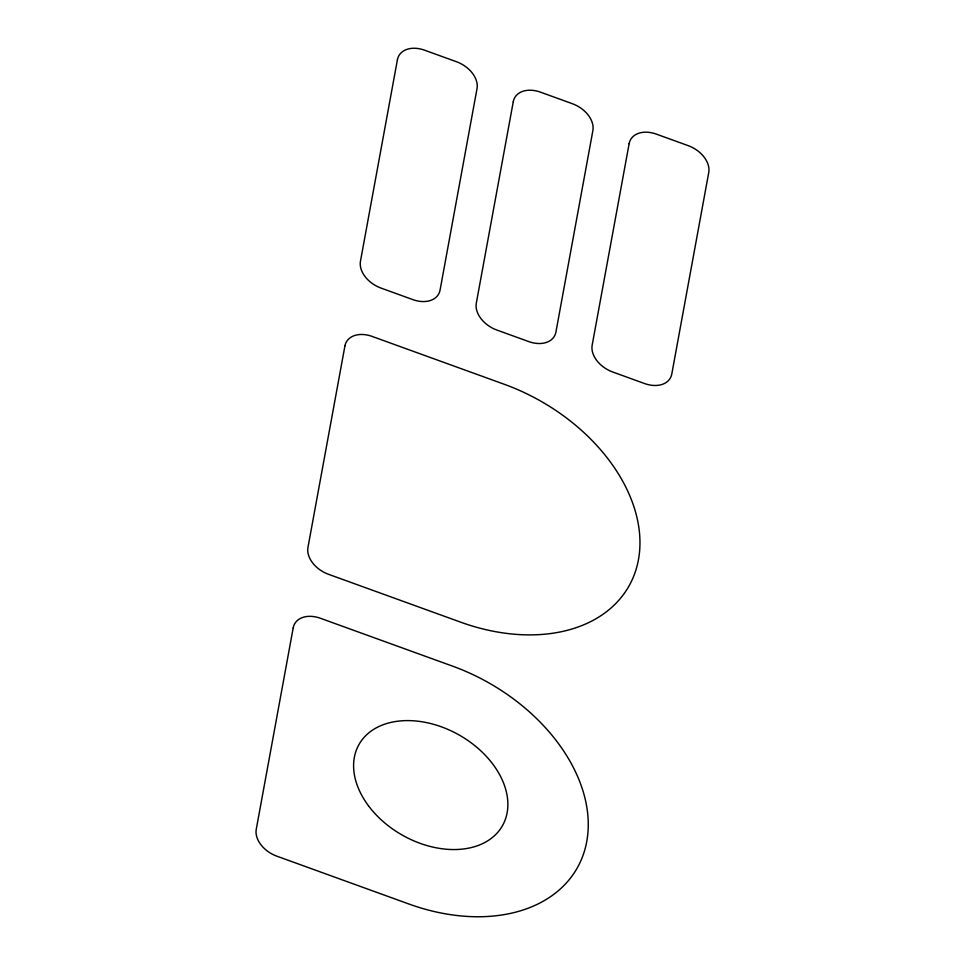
<?xml version="1.0" encoding="UTF-8"?>
<svg xmlns="http://www.w3.org/2000/svg" width="965" height="965" viewBox="0 0 965 965"><rect width="100%" height="100%" fill="white"/><g stroke="black" fill="none" stroke-linecap="round" stroke-linejoin="round"><path stroke-width="1.45" d="M293.203 627.841L256.256 829.297A25.765 17.997 29.5 0 0 276.798 856.16L408.919 904.012A168.32 117.561 29.5 0 0 586.744 841.577A168.32 117.561 29.5 0 0 452.549 666.127L320.428 618.275A25.765 17.997 29.5 0 0 293.203 627.841M344.915 345.977L307.956 547.432A25.765 17.997 29.5 0 0 328.498 574.296L460.619 622.148A168.32 117.561 29.5 0 0 638.444 559.712A168.32 117.561 29.5 0 0 504.261 384.275L372.14 336.423A25.765 17.997 29.5 0 0 344.915 345.977M397.411 59.758L360.464 261.226A25.765 17.997 29.5 0 0 381.006 288.077L412.851 299.62A25.765 17.997 29.5 0 0 440.076 290.055L477.024 88.599A25.765 17.997 29.5 0 0 456.481 61.736L424.636 50.204A25.765 17.997 29.5 0 0 397.411 59.758M513.271 101.723L476.312 303.179A25.765 17.997 29.5 0 0 496.866 330.042L528.711 341.574A25.765 17.997 29.5 0 0 555.937 332.02L592.884 130.552A25.765 17.997 29.5 0 0 572.341 103.701L540.496 92.158A25.765 17.997 29.5 0 0 513.271 101.723M629.132 143.689L592.172 345.144A25.765 17.997 29.5 0 0 612.727 372.007L644.572 383.539A25.765 17.997 29.5 0 0 671.797 373.986L708.744 172.518A25.765 17.997 29.5 0 0 688.202 145.655L656.357 134.123A25.765 17.997 29.5 0 0 629.132 143.689M368.461 805.763A82.423 57.562 29.5 0 0 501.293 827.62A82.423 57.562 29.5 0 0 422.453 721.844A82.423 57.562 29.5 0 0 368.461 805.763"/></g></svg>
